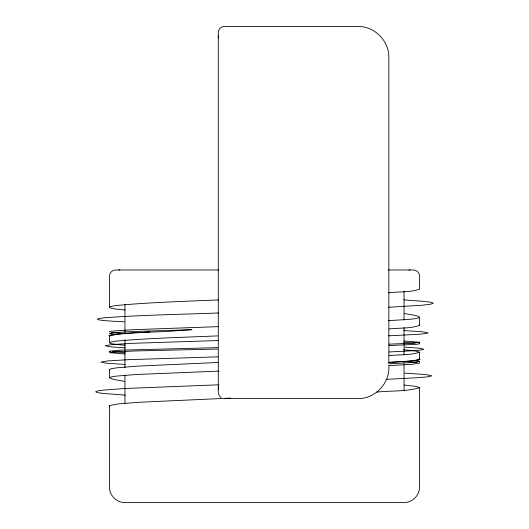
<?xml version="1.0" encoding="UTF-8"?>
<svg xmlns="http://www.w3.org/2000/svg" width="529" height="529" viewBox="0 0 529 529"><rect width="100%" height="100%" fill="white"/><g stroke="black" fill="none" stroke-linecap="round" stroke-linejoin="round"><path stroke-width="0.79" d="M388.451 362.458C398.482 361.234 410.312 362.213 419.557 359.138L419.557 352.215C410.127 355.462 399.038 354.45 389.046 355.667M124.328 381.336L114.085 379.498L109.629 378.043L109.49 369.434L111.804 368.587L116.969 367.807L136.912 366.167L217.974 362.477M404.202 385.046L415.893 386.388L419.557 387.625L419.557 487.044C419.682 495.329 412.342 502.676 404.05 502.55L124.95 502.55C116.658 502.676 109.318 495.329 109.443 487.044L109.629 405.558L118.185 403.925L139.114 402.265L230.525 398.106M218.285 389.232L218.391 388.107M404.672 313.651C442.337 319.093 396.386 319.741 388.478 320.726M388.266 269.962L413.314 269.962C416.634 269.896 419.616 272.825 419.557 276.164L419.557 289.145C409.935 292.623 398.661 291.486 388.478 292.808M419.557 387.664C406.272 391.81 390.825 390.554 376.8 392.101M419.557 317.235L419.557 325.408C410.101 328.813 399.058 327.729 389.046 329.005M125.155 345.199C118.827 344.729 97.614 342.99 118.503 340.914C151.486 338.051 184.608 337.323 217.67 335.889M388.762 365.632L411.734 364.322L419.53 363.145L419.299 361.168L413.44 360.348M109.443 342.766L109.443 335.842C131.972 330.949 156.273 333.012 179.232 330.48L191.948 329.706L132.237 331.531L115.183 332.582L109.443 333.601L114.886 334.573M109.443 377.713L111.262 376.893L115.983 376.132L136.37 374.499L219.032 371.113M218.391 388.16L218.722 387.003M109.443 351.23L119.799 350.172M125.148 309.968C117.081 309.353 97.858 307.409 119.66 305.193C152.557 302.244 185.593 301.371 218.576 299.91M419.557 361.38L411.734 362.57L388.762 363.807M409.082 270.068L410.213 269.962M388.822 362.517L414.802 360.692L420.138 359.541L419.312 358.973M119.885 350.172L217.67 347.646M388.372 307.289L422.023 305.24L430.5 304.221L433.357 303.229L431.472 302.363L425.726 301.53L403.726 299.864M149.601 332.007L116.215 334.077L108.862 335.439L109.688 336.008M388.994 351.99L414.941 350.601L421.62 349.907L423.822 349.206L418.961 348.188L404.89 347.163M386.117 379.372L420.165 377.554L428.781 376.681L431.823 375.821L425.799 374.545L404.85 373.15M388.504 335.803L418.168 334.321L425.885 333.561L428.179 332.86L421.924 331.709L403.66 330.559M389.046 345.576L417.196 344.26L419.51 343.824L419.557 342.323L412.031 343.235L389.046 344.161M218.794 384.795L125.023 388.491L102.778 390.164L97.627 390.931L95.643 391.758L97.257 392.558L102.659 393.384L125.274 395.117M218.788 312.976C181.249 314.385 143.65 314.947 106.17 317.651C79.972 320.085 121.286 321.579 124.143 321.83M218.576 326.638L132.237 329.726L113.973 330.969L110.191 331.524L109.49 331.809L109.761 332.159M218.213 340.544L132.726 343.308L112.518 344.505L105.192 345.715L110.039 346.799L125.28 347.884M217.974 356.824L129.083 359.654L107.671 360.917L100.821 362.12L106.408 363.205L125.32 364.428M217.67 349.054L135.576 350.958L116.254 351.792L109.443 352.658L125.155 354M218.781 269.962L115.686 269.962C112.366 269.896 109.384 272.825 109.443 276.164L109.443 307.323M224.488 398.588L357.842 398.588C375.068 399.011 390.104 383.062 388.855 365.903M403.845 342.428L415.139 343.063M125.155 352.552L112.327 351.785M403.845 340.974L419.523 342.263M124.738 333.587L111.335 332.503M404.262 361.4L417.275 362.425M403.845 349.781L415.688 351.011L419.557 352.182M118.787 269.962L119.918 270.068M110.237 351.521L109.477 351.289M419.173 343.552L419.523 343.691M109.734 406.16L109.443 405.875M419.213 358.801L419.557 359.138M109.781 336.179L109.443 335.875M419.173 325.004L419.557 325.408M109.827 369.976L109.443 369.592M221.096 397.583C216.764 394.753 218.636 388.822 218.285 384.643M218.391 36.885L218.722 38.035M218.285 35.807L218.391 36.937M404.05 291.023L404.05 319.906M404.05 327.332L404.05 354.569M404.05 361.168L404.05 362.821M404.05 364.474L404.05 390.885M388.855 362.934L388.855 57.463C389.218 40.872 374.426 26.08 357.842 26.45L224.488 26.45C221.148 26.397 218.213 29.379 218.285 32.705L218.285 383.988M124.95 304.221L124.95 333.938M124.95 339.711L124.95 367.774M124.95 375.2L124.95 403.263"/></g></svg>
